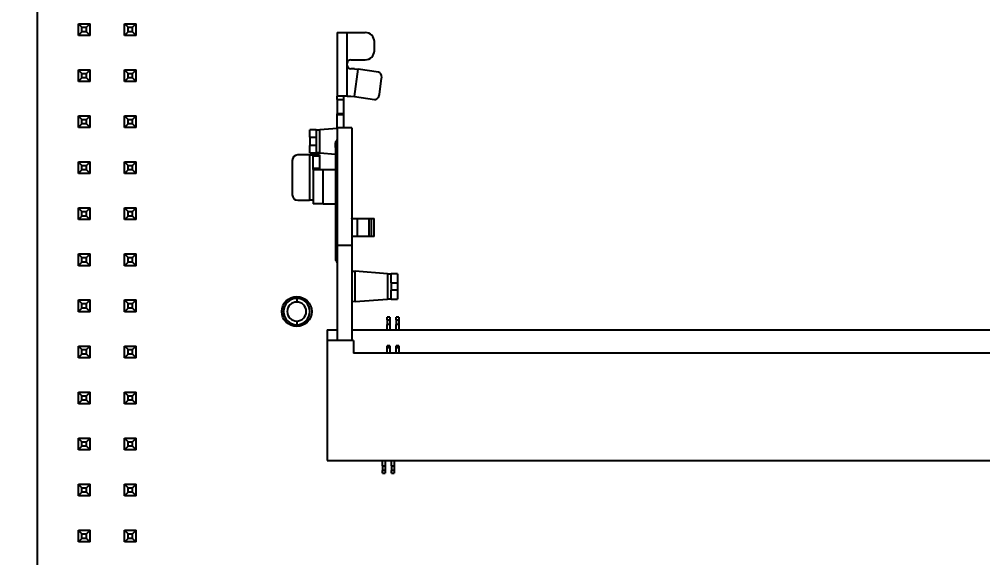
# Model space of a CAD drawing. Header units: millimetres. Extents: x 239 to 841, y 198 to 536.
# Drawn here: x 325.9 to 379, y 373.8 to 403.5 of the extents above; entities that cross this region are included whole.
import ezdxf

# ---------------------------------------------------------------- set-up
doc = ezdxf.new("R2010")
doc.units = ezdxf.units.MM
doc.styles.get("Standard").update_dxf_attribs({"font": 'arial.ttf'})
doc.dimstyles.get("Standard").update_dxf_attribs({"dimtxt": 3, "dimasz": 2, "dimexe": 0.5, "dimexo": 0.5, "dimgap": 0.5, "dimtad": 1, "dimdec": 1, "dimzin": 0, "dimdsep": 46, "dimtxsty": 'Standard', "dimcen": 0.09, "dimclrd": 253, "dimclre": 253, "dimclrt": 6, "dimadec": 0, "dimazin": 0, "dimtfac": 1, "dimtdec": 1, "dimtofl": 0, "dimtmove": 0, "dimatfit": 3, "dimfxl": 1, "dimtolj": 1, "dimtzin": 0, "dimarcsym": 0})

# ---------------------------------------------------------------- blocks, each defined once
blk = doc.blocks.new('*D2')
at = {"color": 253, "lineweight": -2}
for p, q in [((328.356, 457.71), (308.861, 457.71)), ((309.361, 455.71), (309.361, 350.01)), ((333.295, 348.01), (308.861, 348.01))]:
    blk.add_line(p, q, dxfattribs=at)
at = {"color": 253}
for points in [[(309.027, 455.71), (309.694, 455.71), (309.361, 457.71)], [(309.027, 350.01), (309.694, 350.01), (309.361, 348.01)]]:
    blk.add_solid(points, dxfattribs=at)
at = {"layer": 'Defpoints', "color": 0}
for p in [(328.856, 457.71), (309.361, 348.01), (333.795, 348.01)]:
    blk.add_point(p, dxfattribs=at)
at = {"color": 6, "insert": (307.329, 402.86), "char_height": 3, "attachment_point": 5, "rotation": 90}
blk.add_mtext('\\A1;109.7', dxfattribs=at)

msp = doc.modelspace()

# ---------------------------------------------------------------- linework, layer by layer
for p, q in [((326.856, 455.71), (326.856, 352.41)), ((329.135, 402.638), (329.135, 403.288)), ((329.135, 403.288), (329.785, 403.288)), ((329.335, 403.088), (329.135, 403.288)), ((329.585, 403.088), (329.785, 403.288)), ((329.785, 402.638), (329.785, 403.288)), ((331.675, 402.638), (331.675, 403.288)), ((331.675, 403.288), (332.325, 403.288)), ((331.875, 403.088), (331.675, 403.288)), ((332.125, 403.088), (332.325, 403.288)), ((332.325, 402.638), (332.325, 403.288)), ((329.135, 402.638), (329.335, 402.838)), ((329.335, 402.838), (329.335, 403.088)), ((329.335, 403.088), (329.585, 403.088)), ((329.585, 402.838), (329.335, 402.838)), ((329.585, 402.838), (329.585, 403.088)), ((329.585, 402.838), (329.785, 402.638)), ((331.675, 402.638), (331.875, 402.838)), ((331.875, 402.838), (331.875, 403.088)), ((331.875, 403.088), (332.125, 403.088)), ((332.125, 402.838), (331.875, 402.838)), ((332.125, 402.838), (332.125, 403.088)), ((332.125, 402.838), (332.325, 402.638)), ((343.406, 402.799), (343.956, 402.799)), ((343.406, 402.799), (343.406, 399.299)), ((343.956, 402.799), (344.956, 402.799)), ((343.956, 401.099), (343.956, 402.799)), ((329.785, 402.638), (329.135, 402.638)), ((332.325, 402.638), (331.675, 402.638)), ((345.456, 401.799), (345.456, 402.299)), ((343.956, 400.999), (343.956, 401.099)), ((344.156, 401.299), (344.956, 401.299)), ((329.135, 400.098), (329.135, 400.748)), ((329.135, 400.748), (329.785, 400.748)), ((329.335, 400.548), (329.135, 400.748)), ((329.585, 400.548), (329.785, 400.748)), ((329.785, 400.098), (329.785, 400.748)), ((331.675, 400.098), (331.675, 400.748)), ((331.675, 400.748), (332.325, 400.748)), ((331.875, 400.548), (331.675, 400.748)), ((332.125, 400.548), (332.325, 400.748)), ((332.325, 400.098), (332.325, 400.748)), ((343.956, 399.299), (343.956, 400.999)), ((344.366, 400.799), (344.156, 400.799)), ((344.359, 399.271), (344.57, 400.771)), ((344.366, 400.799), (344.57, 400.771)), ((345.677, 400.615), (344.57, 400.771)), ((329.135, 400.098), (329.335, 400.298)), ((329.785, 400.098), (329.135, 400.098)), ((329.335, 400.298), (329.335, 400.548)), ((329.335, 400.548), (329.585, 400.548)), ((329.585, 400.298), (329.335, 400.298)), ((329.585, 400.298), (329.585, 400.548)), ((329.585, 400.298), (329.785, 400.098)), ((331.675, 400.098), (331.875, 400.298)), ((332.325, 400.098), (331.675, 400.098)), ((331.875, 400.298), (331.875, 400.548)), ((331.875, 400.548), (332.125, 400.548)), ((332.125, 400.298), (331.875, 400.298)), ((332.125, 400.298), (332.125, 400.548)), ((332.125, 400.298), (332.325, 400.098)), ((345.732, 399.381), (345.859, 400.286)), ((343.406, 399.099), (343.406, 399.299)), ((343.956, 399.299), (343.406, 399.299)), ((343.406, 399.099), (343.406, 398.319)), ((343.406, 399.099), (343.756, 399.099)), ((343.756, 399.299), (343.756, 399.099)), ((343.756, 399.099), (343.756, 398.319)), ((343.956, 399.299), (344.156, 399.299)), ((344.156, 399.299), (344.359, 399.271)), ((344.359, 399.271), (345.466, 399.115)), ((329.135, 397.558), (329.135, 398.208)), ((329.135, 398.208), (329.785, 398.208)), ((329.335, 398.008), (329.135, 398.208)), ((329.335, 397.758), (329.335, 398.008)), ((329.335, 398.008), (329.585, 398.008)), ((329.585, 398.008), (329.785, 398.208)), ((329.585, 397.758), (329.585, 398.008)), ((329.785, 397.558), (329.785, 398.208)), ((331.675, 397.558), (331.675, 398.208)), ((331.675, 398.208), (332.325, 398.208)), ((331.875, 398.008), (331.675, 398.208)), ((331.875, 397.758), (331.875, 398.008)), ((331.875, 398.008), (332.125, 398.008)), ((332.125, 398.008), (332.325, 398.208)), ((332.125, 397.758), (332.125, 398.008)), ((332.325, 397.558), (332.325, 398.208)), ((343.406, 398.279), (343.406, 398.319)), ((343.756, 398.319), (343.406, 398.319)), ((343.406, 397.547), (343.406, 398.279)), ((343.406, 398.279), (343.756, 398.279)), ((343.756, 398.319), (343.756, 398.279)), ((343.756, 398.279), (343.756, 397.547)), ((329.135, 397.558), (329.335, 397.758)), ((329.785, 397.558), (329.135, 397.558)), ((329.585, 397.758), (329.335, 397.758)), ((329.585, 397.758), (329.785, 397.558)), ((331.675, 397.558), (331.875, 397.758)), ((332.325, 397.558), (331.675, 397.558)), ((332.125, 397.758), (331.875, 397.758)), ((332.125, 397.758), (332.325, 397.558)), ((342.256, 397.425), (341.906, 397.425)), ((341.906, 397.025), (341.906, 397.425)), ((342.256, 397.425), (342.456, 397.425)), ((342.256, 397.425), (342.256, 397.025)), ((343.405, 397.508), (342.456, 397.425)), ((342.456, 396.17), (342.456, 397.425)), ((343.406, 397.547), (343.406, 391.047)), ((344.206, 397.547), (343.406, 397.547)), ((344.206, 397.547), (344.206, 391.047)), ((341.906, 397.025), (341.906, 396.57)), ((341.906, 397.025), (342.256, 397.025)), ((342.256, 397.025), (342.256, 396.57)), ((341.906, 396.17), (341.906, 396.57)), ((342.256, 396.57), (341.906, 396.57)), ((342.256, 396.57), (342.256, 396.17)), ((343.306, 396.457), (343.306, 396.714)), ((343.306, 396.457), (343.306, 390.546)), ((343.306, 396.457), (343.356, 396.457)), ((343.356, 396.457), (343.356, 396.8)), ((343.356, 396.457), (343.406, 396.457)), ((343.356, 390.546), (343.356, 396.457)), ((341.881, 396.047), (341.231, 396.047)), ((341.881, 396.047), (342.081, 396.047)), ((341.881, 396.047), (341.881, 393.547)), ((341.906, 396.17), (342.256, 396.17)), ((342.081, 395.998), (342.081, 396.047)), ((342.431, 396.047), (342.081, 396.047)), ((342.081, 395.296), (342.081, 395.998)), ((342.081, 395.998), (342.431, 395.998)), ((342.456, 396.17), (342.256, 396.17)), ((342.431, 396.047), (342.431, 395.998)), ((342.431, 395.998), (342.431, 395.296)), ((342.456, 396.17), (343.306, 396.095)), ((329.135, 395.018), (329.135, 395.668)), ((329.135, 395.668), (329.785, 395.668)), ((329.335, 395.468), (329.135, 395.668)), ((329.335, 395.218), (329.335, 395.468)), ((329.335, 395.468), (329.585, 395.468)), ((329.585, 395.468), (329.785, 395.668)), ((329.585, 395.218), (329.585, 395.468)), ((329.785, 395.018), (329.785, 395.668)), ((331.675, 395.018), (331.675, 395.668)), ((331.675, 395.668), (332.325, 395.668)), ((331.875, 395.468), (331.675, 395.668)), ((331.875, 395.218), (331.875, 395.468)), ((331.875, 395.468), (332.125, 395.468)), ((332.125, 395.468), (332.325, 395.668)), ((332.125, 395.218), (332.125, 395.468)), ((332.325, 395.018), (332.325, 395.668)), ((340.931, 395.747), (340.931, 393.847)), ((342.081, 395.247), (342.081, 395.296)), ((342.431, 395.296), (342.081, 395.296)), ((342.081, 395.247), (342.631, 395.247)), ((342.081, 395.247), (342.081, 393.347)), ((342.431, 395.296), (342.431, 395.247)), ((342.631, 395.247), (343.306, 395.247)), ((342.631, 393.347), (342.631, 395.247)), ((329.135, 395.018), (329.335, 395.218)), ((329.785, 395.018), (329.135, 395.018)), ((329.585, 395.218), (329.335, 395.218)), ((329.585, 395.218), (329.785, 395.018)), ((331.675, 395.018), (331.875, 395.218)), ((332.325, 395.018), (331.675, 395.018)), ((332.125, 395.218), (331.875, 395.218)), ((332.125, 395.218), (332.325, 395.018)), ((329.135, 392.478), (329.135, 393.128)), ((329.135, 393.128), (329.785, 393.128)), ((329.335, 392.928), (329.135, 393.128)), ((329.585, 392.928), (329.785, 393.128)), ((329.785, 392.478), (329.785, 393.128)), ((331.675, 392.478), (331.675, 393.128)), ((331.675, 393.128), (332.325, 393.128)), ((331.875, 392.928), (331.675, 393.128)), ((332.125, 392.928), (332.325, 393.128)), ((332.325, 392.478), (332.325, 393.128)), ((341.231, 393.547), (341.881, 393.547)), ((342.081, 393.547), (341.881, 393.547)), ((342.631, 393.347), (342.081, 393.347)), ((342.631, 393.347), (343.306, 393.347)), ((329.135, 392.478), (329.335, 392.678)), ((329.335, 392.678), (329.335, 392.928)), ((329.335, 392.928), (329.585, 392.928)), ((329.585, 392.678), (329.335, 392.678)), ((329.585, 392.678), (329.585, 392.928)), ((329.585, 392.678), (329.785, 392.478)), ((331.675, 392.478), (331.875, 392.678)), ((331.875, 392.678), (331.875, 392.928)), ((331.875, 392.928), (332.125, 392.928)), ((332.125, 392.678), (331.875, 392.678)), ((332.125, 392.678), (332.125, 392.928)), ((332.125, 392.678), (332.325, 392.478)), ((329.785, 392.478), (329.135, 392.478)), ((332.325, 392.478), (331.675, 392.478)), ((344.22, 392.547), (344.52, 392.547)), ((344.52, 392.547), (345.156, 392.547)), ((344.52, 391.547), (344.52, 392.547)), ((345.156, 392.547), (345.156, 391.547)), ((345.156, 392.547), (345.295, 392.547)), ((345.295, 392.547), (345.438, 392.547)), ((345.295, 391.547), (345.295, 392.547)), ((345.438, 391.547), (345.438, 392.547)), ((344.52, 391.547), (344.206, 391.547)), ((345.156, 391.547), (344.52, 391.547)), ((345.295, 391.547), (345.156, 391.547)), ((345.438, 391.547), (345.295, 391.547)), ((344.206, 391.047), (343.406, 391.047)), ((343.406, 391.047), (343.406, 385.812)), ((344.206, 391.047), (344.206, 385.812)), ((329.135, 389.938), (329.135, 390.588)), ((329.135, 390.588), (329.785, 390.588)), ((329.335, 390.388), (329.135, 390.588)), ((329.585, 390.388), (329.785, 390.588)), ((329.785, 389.938), (329.785, 390.588)), ((331.675, 389.938), (331.675, 390.588)), ((331.675, 390.588), (332.325, 390.588)), ((331.875, 390.388), (331.675, 390.588)), ((332.125, 390.388), (332.325, 390.588)), ((332.325, 389.938), (332.325, 390.588)), ((343.306, 390.546), (343.306, 390.289)), ((343.356, 390.546), (343.306, 390.546)), ((343.356, 390.203), (343.356, 390.546)), ((343.406, 390.546), (343.356, 390.546)), ((329.135, 389.938), (329.335, 390.138)), ((329.785, 389.938), (329.135, 389.938)), ((329.335, 390.138), (329.335, 390.388)), ((329.335, 390.388), (329.585, 390.388)), ((329.585, 390.138), (329.335, 390.138)), ((329.585, 390.138), (329.585, 390.388)), ((329.585, 390.138), (329.785, 389.938)), ((331.675, 389.938), (331.875, 390.138)), ((332.325, 389.938), (331.675, 389.938)), ((331.875, 390.138), (331.875, 390.388)), ((331.875, 390.388), (332.125, 390.388)), ((332.125, 390.138), (331.875, 390.138)), ((332.125, 390.138), (332.125, 390.388)), ((332.125, 390.138), (332.325, 389.938)), ((346.181, 389.497), (344.406, 389.632)), ((344.406, 387.963), (344.406, 389.632)), ((344.406, 389.632), (344.406, 389.632)), ((346.181, 389.497), (346.381, 389.497)), ((346.181, 389.497), (346.181, 388.097)), ((346.381, 388.997), (346.381, 389.497)), ((346.731, 389.497), (346.381, 389.497)), ((346.731, 389.497), (346.731, 388.997)), ((346.381, 388.997), (346.731, 388.997)), ((346.381, 388.997), (346.381, 388.597)), ((346.731, 388.997), (346.731, 388.597)), ((346.381, 388.097), (346.381, 388.597)), ((346.731, 388.597), (346.381, 388.597)), ((346.731, 388.597), (346.731, 388.097)), ((329.135, 387.398), (329.135, 388.048)), ((329.135, 388.048), (329.785, 388.048)), ((329.335, 387.848), (329.135, 388.048)), ((329.335, 387.598), (329.335, 387.848)), ((329.335, 387.848), (329.585, 387.848)), ((329.585, 387.848), (329.785, 388.048)), ((329.585, 387.598), (329.585, 387.848)), ((329.785, 387.398), (329.785, 388.048)), ((331.675, 387.398), (331.675, 388.048)), ((331.675, 388.048), (332.325, 388.048)), ((331.875, 387.848), (331.675, 388.048)), ((331.875, 387.598), (331.875, 387.848)), ((331.875, 387.848), (332.125, 387.848)), ((332.125, 387.848), (332.325, 388.048)), ((332.125, 387.598), (332.125, 387.848)), ((332.325, 387.398), (332.325, 388.048)), ((341.175, 388.135), (341.175, 387.935)), ((344.406, 387.963), (346.181, 388.097)), ((344.406, 387.963), (344.406, 387.963)), ((346.381, 388.097), (346.181, 388.097)), ((346.381, 388.097), (346.731, 388.097)), ((329.135, 387.398), (329.335, 387.598)), ((329.785, 387.398), (329.135, 387.398)), ((329.585, 387.598), (329.335, 387.598)), ((329.585, 387.598), (329.785, 387.398)), ((331.675, 387.398), (331.875, 387.598)), ((332.325, 387.398), (331.675, 387.398)), ((332.125, 387.598), (331.875, 387.598)), ((332.125, 387.598), (332.325, 387.398)), ((341.175, 386.885), (341.175, 386.685)), ((346.156, 386.947), (346.156, 387.097)), ((346.306, 387.097), (346.156, 387.097)), ((346.156, 386.947), (346.156, 386.697)), ((346.156, 386.947), (346.306, 386.947)), ((346.306, 387.097), (346.306, 386.947)), ((346.306, 386.947), (346.306, 386.697)), ((346.656, 386.947), (346.656, 387.097)), ((346.806, 387.097), (346.656, 387.097)), ((346.656, 386.947), (346.656, 386.697)), ((346.656, 386.947), (346.806, 386.947)), ((346.806, 387.097), (346.806, 386.947)), ((346.806, 386.947), (346.806, 386.697)), ((342.856, 386.397), (342.856, 385.812)), ((342.856, 386.397), (343.406, 386.397)), ((344.206, 386.397), (414.506, 386.397)), ((346.156, 386.397), (346.156, 386.697)), ((346.306, 386.697), (346.156, 386.697)), ((346.306, 386.697), (346.306, 386.397)), ((346.656, 386.397), (346.656, 386.697)), ((346.806, 386.697), (346.656, 386.697)), ((346.806, 386.697), (346.806, 386.397)), ((342.856, 385.812), (342.856, 379.197)), ((344.306, 385.812), (342.856, 385.812)), ((344.306, 385.812), (344.306, 385.117)), ((329.135, 384.858), (329.135, 385.508)), ((329.135, 385.508), (329.785, 385.508)), ((329.335, 385.308), (329.135, 385.508)), ((329.335, 385.058), (329.335, 385.308)), ((329.335, 385.308), (329.585, 385.308)), ((329.585, 385.308), (329.785, 385.508)), ((329.585, 385.058), (329.585, 385.308)), ((329.785, 384.858), (329.785, 385.508)), ((331.675, 384.858), (331.675, 385.508)), ((331.675, 385.508), (332.325, 385.508)), ((331.875, 385.308), (331.675, 385.508)), ((331.875, 385.058), (331.875, 385.308)), ((331.875, 385.308), (332.125, 385.308)), ((332.125, 385.308), (332.325, 385.508)), ((332.125, 385.058), (332.125, 385.308)), ((332.325, 384.858), (332.325, 385.508)), ((346.156, 385.423), (346.156, 385.524)), ((346.306, 385.524), (346.156, 385.524)), ((346.156, 385.117), (346.156, 385.423)), ((346.156, 385.423), (346.306, 385.423)), ((346.306, 385.524), (346.306, 385.423)), ((346.306, 385.423), (346.306, 385.117)), ((346.656, 385.423), (346.656, 385.524)), ((346.806, 385.524), (346.656, 385.524)), ((346.656, 385.117), (346.656, 385.423)), ((346.656, 385.423), (346.806, 385.423)), ((346.656, 385.405), (346.656, 385.397)), ((346.806, 385.524), (346.806, 385.423)), ((346.806, 385.423), (346.806, 385.117)), ((329.135, 384.858), (329.335, 385.058)), ((329.785, 384.858), (329.135, 384.858)), ((329.585, 385.058), (329.335, 385.058)), ((329.585, 385.058), (329.785, 384.858)), ((331.675, 384.858), (331.875, 385.058)), ((332.325, 384.858), (331.675, 384.858)), ((332.125, 385.058), (331.875, 385.058)), ((332.125, 385.058), (332.325, 384.858)), ((414.406, 385.117), (344.306, 385.117)), ((329.135, 382.318), (329.135, 382.968)), ((329.135, 382.968), (329.785, 382.968)), ((329.335, 382.768), (329.135, 382.968)), ((329.135, 382.318), (329.335, 382.518)), ((329.335, 382.518), (329.335, 382.768)), ((329.335, 382.768), (329.585, 382.768)), ((329.585, 382.518), (329.335, 382.518)), ((329.585, 382.768), (329.785, 382.968)), ((329.585, 382.518), (329.585, 382.768)), ((329.585, 382.518), (329.785, 382.318)), ((329.785, 382.318), (329.785, 382.968)), ((331.675, 382.318), (331.675, 382.968)), ((331.675, 382.968), (332.325, 382.968)), ((331.875, 382.768), (331.675, 382.968)), ((331.675, 382.318), (331.875, 382.518)), ((331.875, 382.518), (331.875, 382.768)), ((331.875, 382.768), (332.125, 382.768)), ((332.125, 382.518), (331.875, 382.518)), ((332.125, 382.768), (332.325, 382.968)), ((332.125, 382.518), (332.125, 382.768)), ((332.125, 382.518), (332.325, 382.318)), ((332.325, 382.318), (332.325, 382.968)), ((329.785, 382.318), (329.135, 382.318)), ((332.325, 382.318), (331.675, 382.318)), ((329.135, 379.778), (329.135, 380.428)), ((329.135, 380.428), (329.785, 380.428)), ((329.335, 380.228), (329.135, 380.428)), ((329.585, 380.228), (329.785, 380.428)), ((329.785, 379.778), (329.785, 380.428)), ((331.675, 379.778), (331.675, 380.428)), ((331.675, 380.428), (332.325, 380.428)), ((331.875, 380.228), (331.675, 380.428)), ((332.125, 380.228), (332.325, 380.428)), ((332.325, 379.778), (332.325, 380.428)), ((329.135, 379.778), (329.335, 379.978)), ((329.335, 379.978), (329.335, 380.228)), ((329.335, 380.228), (329.585, 380.228)), ((329.585, 379.978), (329.335, 379.978)), ((329.585, 379.978), (329.585, 380.228)), ((329.585, 379.978), (329.785, 379.778)), ((331.675, 379.778), (331.875, 379.978)), ((331.875, 379.978), (331.875, 380.228)), ((331.875, 380.228), (332.125, 380.228)), ((332.125, 379.978), (331.875, 379.978)), ((332.125, 379.978), (332.125, 380.228)), ((332.125, 379.978), (332.325, 379.778)), ((329.785, 379.778), (329.135, 379.778)), ((332.325, 379.778), (331.675, 379.778)), ((342.856, 379.197), (415.856, 379.197)), ((345.906, 378.897), (345.906, 379.197)), ((345.906, 378.897), (345.906, 378.647)), ((345.906, 378.897), (346.056, 378.897)), ((346.056, 379.197), (346.056, 378.897)), ((346.056, 378.897), (346.056, 378.647)), ((346.406, 378.897), (346.406, 379.197)), ((346.406, 378.897), (346.406, 378.647)), ((346.406, 378.897), (346.556, 378.897)), ((346.556, 379.197), (346.556, 378.897)), ((346.556, 378.897), (346.556, 378.647)), ((345.906, 378.497), (345.906, 378.647)), ((346.056, 378.647), (345.906, 378.647)), ((345.906, 378.497), (346.056, 378.497)), ((346.056, 378.647), (346.056, 378.497)), ((346.406, 378.497), (346.406, 378.647)), ((346.556, 378.647), (346.406, 378.647)), ((346.406, 378.497), (346.556, 378.497)), ((346.556, 378.647), (346.556, 378.497)), ((329.135, 377.238), (329.135, 377.888)), ((329.135, 377.888), (329.785, 377.888)), ((329.335, 377.688), (329.135, 377.888)), ((329.585, 377.688), (329.785, 377.888)), ((329.785, 377.238), (329.785, 377.888)), ((331.675, 377.238), (331.675, 377.888)), ((331.675, 377.888), (332.325, 377.888)), ((331.875, 377.688), (331.675, 377.888)), ((332.125, 377.688), (332.325, 377.888)), ((332.325, 377.238), (332.325, 377.888)), ((329.135, 377.238), (329.335, 377.438)), ((329.785, 377.238), (329.135, 377.238)), ((329.335, 377.438), (329.335, 377.688)), ((329.335, 377.688), (329.585, 377.688)), ((329.585, 377.438), (329.335, 377.438)), ((329.585, 377.438), (329.585, 377.688)), ((329.585, 377.438), (329.785, 377.238)), ((331.675, 377.238), (331.875, 377.438)), ((332.325, 377.238), (331.675, 377.238)), ((331.875, 377.438), (331.875, 377.688)), ((331.875, 377.688), (332.125, 377.688)), ((332.125, 377.438), (331.875, 377.438)), ((332.125, 377.438), (332.125, 377.688)), ((332.125, 377.438), (332.325, 377.238)), ((329.135, 374.698), (329.135, 375.348)), ((329.135, 375.348), (329.785, 375.348)), ((329.335, 375.148), (329.135, 375.348)), ((329.335, 374.898), (329.335, 375.148)), ((329.335, 375.148), (329.585, 375.148)), ((329.585, 375.148), (329.785, 375.348)), ((329.585, 374.898), (329.585, 375.148)), ((329.785, 374.698), (329.785, 375.348)), ((331.675, 374.698), (331.675, 375.348)), ((331.675, 375.348), (332.325, 375.348)), ((331.875, 375.148), (331.675, 375.348)), ((331.875, 374.898), (331.875, 375.148)), ((331.875, 375.148), (332.125, 375.148)), ((332.125, 375.148), (332.325, 375.348)), ((332.125, 374.898), (332.125, 375.148)), ((332.325, 374.698), (332.325, 375.348)), ((329.135, 374.698), (329.335, 374.898)), ((329.785, 374.698), (329.135, 374.698)), ((329.585, 374.898), (329.335, 374.898)), ((329.585, 374.898), (329.785, 374.698)), ((331.675, 374.698), (331.875, 374.898)), ((332.325, 374.698), (331.675, 374.698)), ((332.125, 374.898), (331.875, 374.898)), ((332.125, 374.898), (332.325, 374.698))]:
    msp.add_line(p, q)
for points in [[(344.22, 392.547), (344.208, 392.551), (344.206, 392.559)], [(344.206, 389.647), (344.206, 389.647), (344.206, 389.646), (344.209, 389.645), (344.221, 389.644), (344.406, 389.632)], [(344.406, 387.963), (344.221, 387.951), (344.209, 387.949), (344.206, 387.948), (344.206, 387.948), (344.206, 387.947)]]:
    msp.add_lwpolyline(points)
msp.add_circle((341.175, 387.41), 0.825)
for centre, radius, start, end in [((344.956, 402.299), 0.5, 0, 90), ((344.956, 401.799), 0.5, 270, 0), ((344.156, 401.099), 0.2, 90, 180), ((344.156, 400.999), 0.2, 180, 270), ((343.306, 396.887), 0.1, 300, 0), ((343.406, 396.714), 0.1, 120, 180), ((341.231, 395.747), 0.3, 90, 180), ((341.231, 393.847), 0.3, 180, 270), ((343.406, 390.289), 0.1, 180, 240), ((343.306, 390.116), 0.1, 0, 60), ((341.175, 387.41), 0.725, 90, 270), ((341.175, 387.41), 0.525, 90, 270), ((341.175, 387.41), 0.725, 270, 90), ((341.175, 387.41), 0.525, 270, 90)]:
    msp.add_arc(centre, radius, start, end)
for centre, start_param, end_param in [((345.635, 400.318), 4.818061, 6.283826), ((345.635, 400.318), 4.712393, 4.818061), ((345.508, 399.412), 3.14159, 4.712389)]:
    msp.add_ellipse(centre, major_axis=(0.042, 0.297), ratio=0.75471, start_param=start_param, end_param=end_param)

# ---------------------------------------------------------------- dimensions: what is measured, and where the dimension line sits
dim = msp.add_linear_dim(base=(309.361, 348.01), p1=(328.856, 457.71), p2=(333.795, 348.01), angle=90, dimstyle='Standard')
dim.commit()
dim.dimension.update_dxf_attribs({"geometry": '*D2', "text_midpoint": (307.329, 402.86)})

doc.saveas('drawing.dxf')
